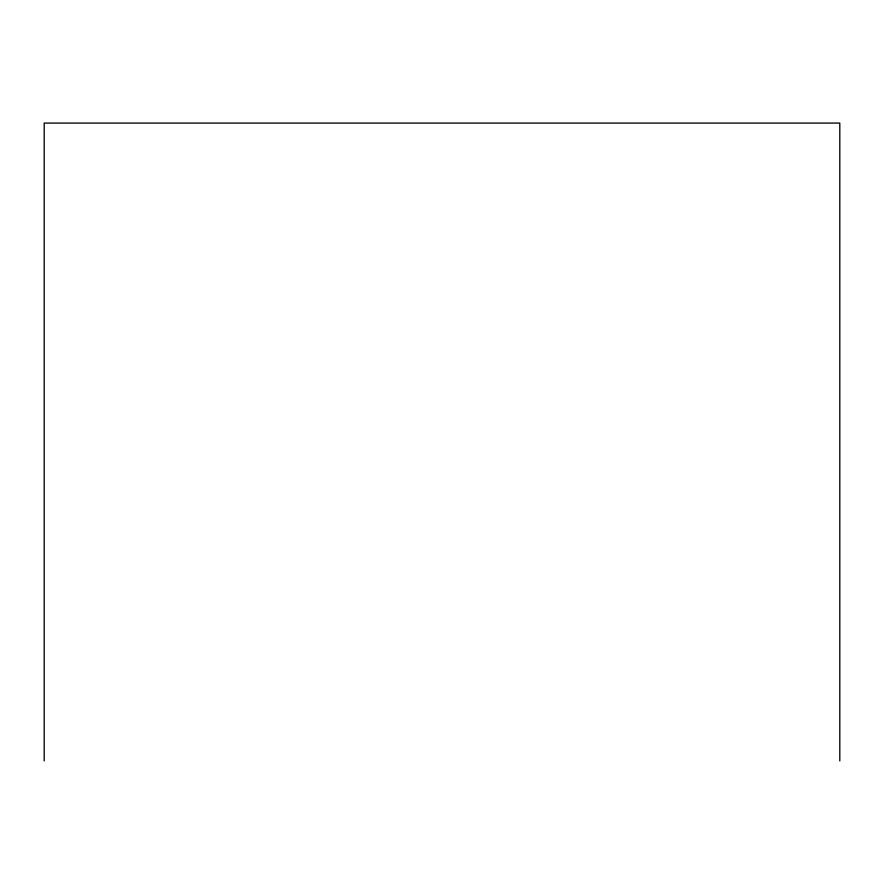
<?xml version="1.0" encoding="UTF-8"?>
<svg xmlns="http://www.w3.org/2000/svg" width="884" height="884" viewBox="0 0 884 884"><rect width="100%" height="100%" fill="white"/><g stroke="black" fill="none" stroke-linecap="round" stroke-linejoin="round"><path stroke-width="1.33" d="M839.8 760.925L839.8 123.075L44.2 123.075L44.2 760.925"/></g></svg>
